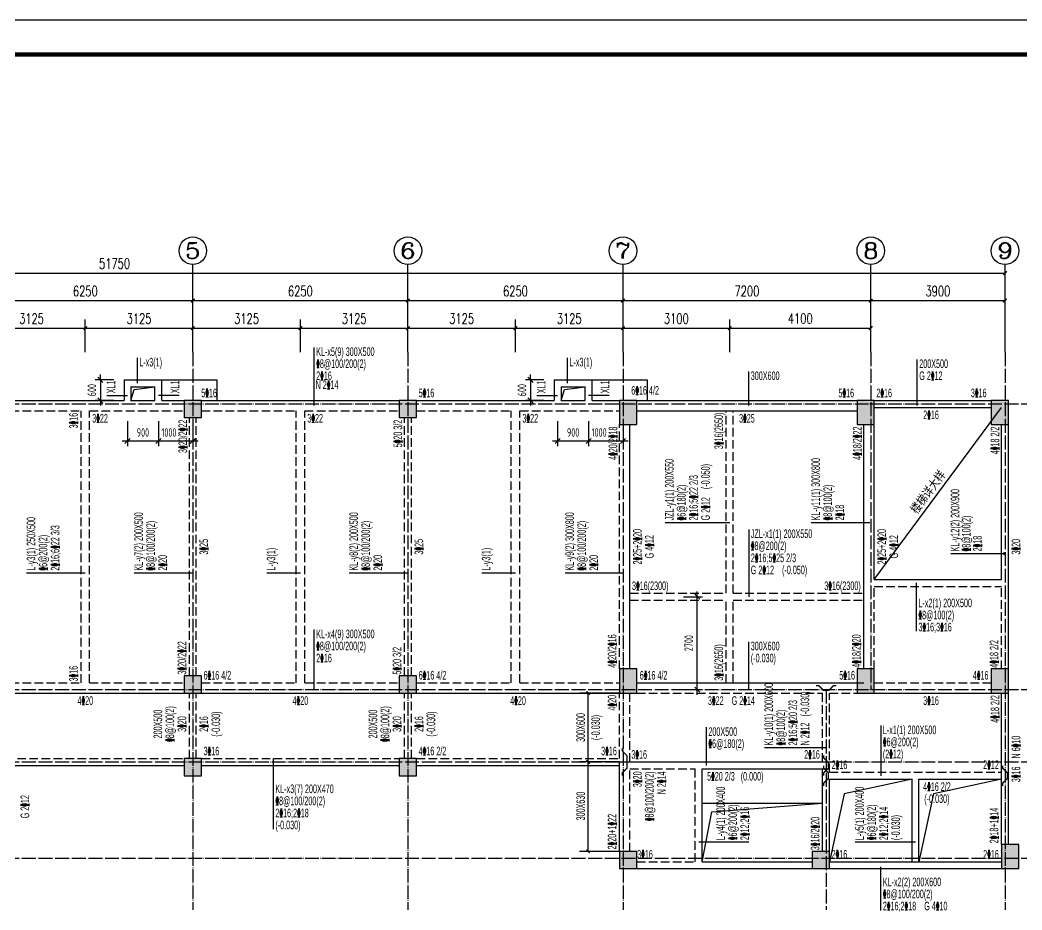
# Model space of a CAD drawing. Extents: x -441005 to 725361, y -182459 to 319313.
# Drawn here: x 318079 to 347193, y 211200 to 237050 of the extents above; entities that cross this region are included whole.
import ezdxf
from ezdxf.enums import TextEntityAlignment as Align

# ---------------------------------------------------------------- set-up
doc = ezdxf.new("R2010")
doc.units = 0
doc.header["$LTSCALE"] = 100
for name, pattern in [('DASHED', [0.75, 0.5, -0.25]), ('DOTE', [2.42, 2, -0.2, 0.02, -0.2]), ('HIDDEN', [7, 5, -2])]:
    doc.linetypes.add(name, pattern=pattern)
doc.layers.get('0').update_dxf_attribs({"linetype": 'CONTINUOUS'})
doc.layers.get('Defpoints').update_dxf_attribs({"linetype": 'CONTINUOUS'})
for name, color, linetype in [('AXIS', 3, 'CONTINUOUS'), ('AXIS_TEXT', 7, 'CONTINUOUS'), ('BEAM', 4, 'DASHED'), ('BEAM_CON', 4, 'CONTINUOUS'), ('B挑板&檐线', 6, 'CONTINUOUS'), ('COLU', 7, 'CONTINUOUS'), ('DOTE', 8, 'DOTE'), ('D洞口边线', 6, 'CONTINUOUS'), ('T模板通用标注', 7, 'CONTINUOUS'), ('吊筋', 1, 'CONTINUOUS'), ('图框', 7, 'CONTINUOUS'), ('尺寸标注', 3, 'CONTINUOUS'), ('梁平法1', 3, 'CONTINUOUS'), ('梁平法2', 8, 'CONTINUOUS')]:
    doc.layers.add(name, color=color, linetype=linetype)
doc.styles.add('_TCH_AXIS', font='COMPLEX', dxfattribs={"bigfont": 'GBCBIG'})
doc.styles.add('_TCH_DIM_T3', font='simplex_.ttf', dxfattribs={"width": 0.705882, "bigfont": 'GBCBIG'})
doc.styles.add('COMPLEX', font='COMPLEX')
doc.styles.add('DIM_FONT', font='tssdeng.shx', dxfattribs={"width": 0.7, "bigfont": '1.shx'})
doc.styles.get("Standard").update_dxf_attribs({"font": 'tssdeng.shx', "bigfont": '1.shx'})
doc.styles.add('TSSD_Rein', font='Tssdeng.shx', dxfattribs={"width": 0.7, "bigfont": '1.shx'})
doc.styles.add('梁平法', font='xxxxx.shx', dxfattribs={"bigfont": 'dxfs.shx'})
doc.dimstyles.new('_TCH_ARCH&&100', dxfattribs={"dimtxt": 297.5, "dimasz": 100, "dimexe": 250, "dimexo": 300, "dimgap": 126.25, "dimtad": 1, "dimdec": 0, "dimzin": 0, "dimdsep": 46, "dimtxsty": '_TCH_DIM_T3', "dimblk": 'ARCHTICK', "dimcen": 0.09, "dimclrt": 7, "dimazin": 2, "dimtfac": 1, "dimtdec": 0, "dimtix": 1, "dimtmove": 2, "dimatfit": 3, "dimfxl": 0, "dimtolj": 1, "dimtzin": 0, "dimarcsym": 0})
doc.dimstyles.new('axis', dxfattribs={"dimtxt": 300, "dimasz": 1, "dimexe": 250, "dimexo": 300, "dimgap": 150, "dimtad": 1, "dimdec": 0, "dimzin": 0, "dimdsep": 46, "dimtxsty": 'Standard', "dimblk": '_DIMX', "dimcen": 0.09, "dimse1": 1, "dimse2": 1, "dimclrt": 7, "dimadec": 1, "dimazin": 0, "dimtfac": 1, "dimtdec": 0, "dimtix": 1, "dimtmove": 2, "dimatfit": 3, "dimfxl": 0, "dimtolj": 1, "dimtzin": 0, "dimarcsym": 0})

# ---------------------------------------------------------------- blocks, each defined once
blk = doc.blocks.new('A2+1_2')
at = {"layer": '图框'}
blk.add_lwpolyline([(0, 0), (89100, 0), (89100, 42000), (0, 42000)], close=True, dxfattribs=at)
at = {"layer": '图框', "const_width": 120}
blk.add_lwpolyline([(2500, 1000), (88100, 1000), (88100, 41000), (2500, 41000)], close=True, dxfattribs=at)
blk = doc.blocks.new('_AXISO')
blk.add_circle((0, 0), 0.5)
at = {"layer": 'AXIS_TEXT', "style": 'COMPLEX', "width": 1.041667}
blk.add_attdef('A', text='', height=0.56, dxfattribs=at).set_placement((-0.25, -0.28), (0.25, -0.28), align=Align.FIT)
blk = doc.blocks.new('_ArchTick')
at = {"color": 0, "linetype": 'ByBlock', "const_width": 0.4}
blk.add_lwpolyline([(-0.5, -0.5), (0.5, 0.5)], dxfattribs=at)
blk = doc.blocks.new('*D2702')
at = {"layer": 'AXIS', "color": 0, "lineweight": -2}
for p, q in [((316850, 227400), (316850, 229150)), ((323100, 227400), (323100, 229150)), ((316850, 228900), (323100, 228900))]:
    blk.add_line(p, q, dxfattribs=at)
at = {"layer": 'Defpoints', "color": 0}
for p in [(323100, 228900), (316850, 227400), (323100, 227400)]:
    blk.add_point(p, dxfattribs=at)
at = {"layer": 'AXIS', "color": 0, "lineweight": -2, "xscale": 100, "yscale": 100, "zscale": 100, "rotation": 180}
blk.add_blockref('_ArchTick', (316850, 228900), dxfattribs=at)
at = {"layer": 'AXIS', "color": 0, "lineweight": -2, "xscale": 100, "yscale": 100, "zscale": 100}
blk.add_blockref('_ArchTick', (323100, 228900), dxfattribs=at)
at = {"layer": 'AXIS', "color": 7, "insert": (319975, 229176), "char_height": 297.5, "attachment_point": 5, "style": '_TCH_DIM_T3'}
blk.add_mtext('\\A1;6250', dxfattribs=at)
blk = doc.blocks.new('*D2703')
at = {"layer": 'AXIS', "color": 0, "lineweight": -2}
for p, q in [((323100, 227400), (323100, 229150)), ((329350, 227400), (329350, 229150)), ((323100, 228900), (329350, 228900))]:
    blk.add_line(p, q, dxfattribs=at)
at = {"layer": 'Defpoints', "color": 0}
for p in [(329350, 228900), (323100, 227400), (329350, 227400)]:
    blk.add_point(p, dxfattribs=at)
at = {"layer": 'AXIS', "color": 0, "lineweight": -2, "xscale": 100, "yscale": 100, "zscale": 100, "rotation": 180}
blk.add_blockref('_ArchTick', (323100, 228900), dxfattribs=at)
at = {"layer": 'AXIS', "color": 0, "lineweight": -2, "xscale": 100, "yscale": 100, "zscale": 100}
blk.add_blockref('_ArchTick', (329350, 228900), dxfattribs=at)
at = {"layer": 'AXIS', "color": 7, "insert": (326225, 229176), "char_height": 297.5, "attachment_point": 5, "style": '_TCH_DIM_T3'}
blk.add_mtext('\\A1;6250', dxfattribs=at)
blk = doc.blocks.new('*D2704')
at = {"layer": 'AXIS', "color": 0, "lineweight": -2}
for p, q in [((329350, 227400), (329350, 229150)), ((335600, 227400), (335600, 229150)), ((329350, 228900), (335600, 228900))]:
    blk.add_line(p, q, dxfattribs=at)
at = {"layer": 'Defpoints', "color": 0}
for p in [(335600, 228900), (329350, 227400), (335600, 227400)]:
    blk.add_point(p, dxfattribs=at)
at = {"layer": 'AXIS', "color": 0, "lineweight": -2, "xscale": 100, "yscale": 100, "zscale": 100, "rotation": 180}
blk.add_blockref('_ArchTick', (329350, 228900), dxfattribs=at)
at = {"layer": 'AXIS', "color": 0, "lineweight": -2, "xscale": 100, "yscale": 100, "zscale": 100}
blk.add_blockref('_ArchTick', (335600, 228900), dxfattribs=at)
at = {"layer": 'AXIS', "color": 7, "insert": (332475, 229176), "char_height": 297.5, "attachment_point": 5, "style": '_TCH_DIM_T3'}
blk.add_mtext('\\A1;6250', dxfattribs=at)
blk = doc.blocks.new('*D2705')
at = {"layer": 'AXIS', "color": 0, "lineweight": -2}
for p, q in [((335600, 227400), (335600, 229150)), ((342800, 227400), (342800, 229150)), ((335600, 228900), (342800, 228900))]:
    blk.add_line(p, q, dxfattribs=at)
at = {"layer": 'Defpoints', "color": 0}
for p in [(342800, 228900), (335600, 227400), (342800, 227400)]:
    blk.add_point(p, dxfattribs=at)
at = {"layer": 'AXIS', "color": 0, "lineweight": -2, "xscale": 100, "yscale": 100, "zscale": 100, "rotation": 180}
blk.add_blockref('_ArchTick', (335600, 228900), dxfattribs=at)
at = {"layer": 'AXIS', "color": 0, "lineweight": -2, "xscale": 100, "yscale": 100, "zscale": 100}
blk.add_blockref('_ArchTick', (342800, 228900), dxfattribs=at)
at = {"layer": 'AXIS', "color": 7, "insert": (339200, 229176), "char_height": 297.5, "attachment_point": 5, "style": '_TCH_DIM_T3'}
blk.add_mtext('\\A1;7200', dxfattribs=at)
blk = doc.blocks.new('*D2706')
at = {"layer": 'AXIS', "color": 0, "lineweight": -2}
for p, q in [((294950, 227400), (294950, 229950)), ((346700, 227400), (346700, 229950)), ((294950, 229700), (346700, 229700))]:
    blk.add_line(p, q, dxfattribs=at)
at = {"layer": 'Defpoints', "color": 0}
for p in [(346700, 229700), (294950, 227400), (346700, 227400)]:
    blk.add_point(p, dxfattribs=at)
at = {"layer": 'AXIS', "color": 0, "lineweight": -2, "xscale": 100, "yscale": 100, "zscale": 100, "rotation": 180}
blk.add_blockref('_ArchTick', (294950, 229700), dxfattribs=at)
at = {"layer": 'AXIS', "color": 0, "lineweight": -2, "xscale": 100, "yscale": 100, "zscale": 100}
blk.add_blockref('_ArchTick', (346700, 229700), dxfattribs=at)
at = {"layer": 'AXIS', "color": 7, "insert": (320825, 229976), "char_height": 297.5, "attachment_point": 5, "style": '_TCH_DIM_T3'}
blk.add_mtext('\\A1;51750', dxfattribs=at)
blk = doc.blocks.new('*D2707')
at = {"layer": 'AXIS', "color": 0, "lineweight": -2}
for p, q in [((342800, 227400), (342800, 229150)), ((346700, 227400), (346700, 229150)), ((342800, 228900), (346700, 228900))]:
    blk.add_line(p, q, dxfattribs=at)
at = {"layer": 'Defpoints', "color": 0}
for p in [(346700, 228900), (342800, 227400), (346700, 227400)]:
    blk.add_point(p, dxfattribs=at)
at = {"layer": 'AXIS', "color": 0, "lineweight": -2, "xscale": 100, "yscale": 100, "zscale": 100, "rotation": 180}
blk.add_blockref('_ArchTick', (342800, 228900), dxfattribs=at)
at = {"layer": 'AXIS', "color": 0, "lineweight": -2, "xscale": 100, "yscale": 100, "zscale": 100}
blk.add_blockref('_ArchTick', (346700, 228900), dxfattribs=at)
at = {"layer": 'AXIS', "color": 7, "insert": (344750, 229176), "char_height": 297.5, "attachment_point": 5, "style": '_TCH_DIM_T3'}
blk.add_mtext('\\A1;3900', dxfattribs=at)
blk = doc.blocks.new('*D2708')
at = {"layer": 'AXIS', "color": 0, "lineweight": -2}
for p, q in [((335600, 227400), (335600, 228350)), ((338700, 227400), (338700, 228350)), ((335600, 228100), (338700, 228100))]:
    blk.add_line(p, q, dxfattribs=at)
at = {"layer": 'Defpoints', "color": 0}
for p in [(338700, 228100), (335600, 227400), (338700, 227400)]:
    blk.add_point(p, dxfattribs=at)
at = {"layer": 'AXIS', "color": 0, "lineweight": -2, "xscale": 100, "yscale": 100, "zscale": 100, "rotation": 180}
blk.add_blockref('_ArchTick', (335600, 228100), dxfattribs=at)
at = {"layer": 'AXIS', "color": 0, "lineweight": -2, "xscale": 100, "yscale": 100, "zscale": 100}
blk.add_blockref('_ArchTick', (338700, 228100), dxfattribs=at)
at = {"layer": 'AXIS', "color": 7, "insert": (337150, 228376), "char_height": 297.5, "attachment_point": 5, "style": '_TCH_DIM_T3'}
blk.add_mtext('\\A1;3100', dxfattribs=at)
blk = doc.blocks.new('*D2709')
at = {"layer": 'AXIS', "color": 0, "lineweight": -2}
for p, q in [((338700, 227400), (338700, 228350)), ((342800, 227400), (342800, 228350)), ((338700, 228100), (342800, 228100))]:
    blk.add_line(p, q, dxfattribs=at)
at = {"layer": 'Defpoints', "color": 0}
for p in [(342800, 228100), (338700, 227400), (342800, 227400)]:
    blk.add_point(p, dxfattribs=at)
at = {"layer": 'AXIS', "color": 0, "lineweight": -2, "xscale": 100, "yscale": 100, "zscale": 100, "rotation": 180}
blk.add_blockref('_ArchTick', (338700, 228100), dxfattribs=at)
at = {"layer": 'AXIS', "color": 0, "lineweight": -2, "xscale": 100, "yscale": 100, "zscale": 100}
blk.add_blockref('_ArchTick', (342800, 228100), dxfattribs=at)
at = {"layer": 'AXIS', "color": 7, "insert": (340750, 228380), "char_height": 297.5, "attachment_point": 5, "style": '_TCH_DIM_T3'}
blk.add_mtext('\\A1;4100', dxfattribs=at)
blk = doc.blocks.new('*D2710')
at = {"layer": 'AXIS', "color": 0, "lineweight": -2}
for p, q in [((316850, 227400), (316850, 228350)), ((319975, 227400), (319975, 228350)), ((316850, 228100), (319975, 228100))]:
    blk.add_line(p, q, dxfattribs=at)
at = {"layer": 'Defpoints', "color": 0}
for p in [(319975, 228100), (316850, 227400), (319975, 227400)]:
    blk.add_point(p, dxfattribs=at)
at = {"layer": 'AXIS', "color": 0, "lineweight": -2, "xscale": 100, "yscale": 100, "zscale": 100, "rotation": 180}
blk.add_blockref('_ArchTick', (316850, 228100), dxfattribs=at)
at = {"layer": 'AXIS', "color": 0, "lineweight": -2, "xscale": 100, "yscale": 100, "zscale": 100}
blk.add_blockref('_ArchTick', (319975, 228100), dxfattribs=at)
at = {"layer": 'AXIS', "color": 7, "insert": (318412, 228376), "char_height": 297.5, "attachment_point": 5, "style": '_TCH_DIM_T3'}
blk.add_mtext('\\A1;3125', dxfattribs=at)
blk = doc.blocks.new('*D2711')
at = {"layer": 'AXIS', "color": 0, "lineweight": -2}
for p, q in [((319975, 227400), (319975, 228350)), ((323100, 227400), (323100, 228350)), ((319975, 228100), (323100, 228100))]:
    blk.add_line(p, q, dxfattribs=at)
at = {"layer": 'Defpoints', "color": 0}
for p in [(323100, 228100), (319975, 227400), (323100, 227400)]:
    blk.add_point(p, dxfattribs=at)
at = {"layer": 'AXIS', "color": 0, "lineweight": -2, "xscale": 100, "yscale": 100, "zscale": 100, "rotation": 180}
blk.add_blockref('_ArchTick', (319975, 228100), dxfattribs=at)
at = {"layer": 'AXIS', "color": 0, "lineweight": -2, "xscale": 100, "yscale": 100, "zscale": 100}
blk.add_blockref('_ArchTick', (323100, 228100), dxfattribs=at)
at = {"layer": 'AXIS', "color": 7, "insert": (321537, 228376), "char_height": 297.5, "attachment_point": 5, "style": '_TCH_DIM_T3'}
blk.add_mtext('\\A1;3125', dxfattribs=at)
blk = doc.blocks.new('*D2712')
at = {"layer": 'AXIS', "color": 0, "lineweight": -2}
for p, q in [((323100, 227400), (323100, 228350)), ((326225, 227400), (326225, 228350)), ((323100, 228100), (326225, 228100))]:
    blk.add_line(p, q, dxfattribs=at)
at = {"layer": 'Defpoints', "color": 0}
for p in [(326225, 228100), (323100, 227400), (326225, 227400)]:
    blk.add_point(p, dxfattribs=at)
at = {"layer": 'AXIS', "color": 0, "lineweight": -2, "xscale": 100, "yscale": 100, "zscale": 100, "rotation": 180}
blk.add_blockref('_ArchTick', (323100, 228100), dxfattribs=at)
at = {"layer": 'AXIS', "color": 0, "lineweight": -2, "xscale": 100, "yscale": 100, "zscale": 100}
blk.add_blockref('_ArchTick', (326225, 228100), dxfattribs=at)
at = {"layer": 'AXIS', "color": 7, "insert": (324662, 228376), "char_height": 297.5, "attachment_point": 5, "style": '_TCH_DIM_T3'}
blk.add_mtext('\\A1;3125', dxfattribs=at)
blk = doc.blocks.new('*D2713')
at = {"layer": 'AXIS', "color": 0, "lineweight": -2}
for p, q in [((326225, 227400), (326225, 228350)), ((329350, 227400), (329350, 228350)), ((326225, 228100), (329350, 228100))]:
    blk.add_line(p, q, dxfattribs=at)
at = {"layer": 'Defpoints', "color": 0}
for p in [(329350, 228100), (326225, 227400), (329350, 227400)]:
    blk.add_point(p, dxfattribs=at)
at = {"layer": 'AXIS', "color": 0, "lineweight": -2, "xscale": 100, "yscale": 100, "zscale": 100, "rotation": 180}
blk.add_blockref('_ArchTick', (326225, 228100), dxfattribs=at)
at = {"layer": 'AXIS', "color": 0, "lineweight": -2, "xscale": 100, "yscale": 100, "zscale": 100}
blk.add_blockref('_ArchTick', (329350, 228100), dxfattribs=at)
at = {"layer": 'AXIS', "color": 7, "insert": (327787, 228376), "char_height": 297.5, "attachment_point": 5, "style": '_TCH_DIM_T3'}
blk.add_mtext('\\A1;3125', dxfattribs=at)
blk = doc.blocks.new('*D2714')
at = {"layer": 'AXIS', "color": 0, "lineweight": -2}
for p, q in [((329350, 227400), (329350, 228350)), ((332475, 227400), (332475, 228350)), ((329350, 228100), (332475, 228100))]:
    blk.add_line(p, q, dxfattribs=at)
at = {"layer": 'Defpoints', "color": 0}
for p in [(332475, 228100), (329350, 227400), (332475, 227400)]:
    blk.add_point(p, dxfattribs=at)
at = {"layer": 'AXIS', "color": 0, "lineweight": -2, "xscale": 100, "yscale": 100, "zscale": 100, "rotation": 180}
blk.add_blockref('_ArchTick', (329350, 228100), dxfattribs=at)
at = {"layer": 'AXIS', "color": 0, "lineweight": -2, "xscale": 100, "yscale": 100, "zscale": 100}
blk.add_blockref('_ArchTick', (332475, 228100), dxfattribs=at)
at = {"layer": 'AXIS', "color": 7, "insert": (330912, 228376), "char_height": 297.5, "attachment_point": 5, "style": '_TCH_DIM_T3'}
blk.add_mtext('\\A1;3125', dxfattribs=at)
blk = doc.blocks.new('*D2715')
at = {"layer": 'AXIS', "color": 0, "lineweight": -2}
for p, q in [((332475, 227400), (332475, 228350)), ((335600, 227400), (335600, 228350)), ((332475, 228100), (335600, 228100))]:
    blk.add_line(p, q, dxfattribs=at)
at = {"layer": 'Defpoints', "color": 0}
for p in [(335600, 228100), (332475, 227400), (335600, 227400)]:
    blk.add_point(p, dxfattribs=at)
at = {"layer": 'AXIS', "color": 0, "lineweight": -2, "xscale": 100, "yscale": 100, "zscale": 100, "rotation": 180}
blk.add_blockref('_ArchTick', (332475, 228100), dxfattribs=at)
at = {"layer": 'AXIS', "color": 0, "lineweight": -2, "xscale": 100, "yscale": 100, "zscale": 100}
blk.add_blockref('_ArchTick', (335600, 228100), dxfattribs=at)
at = {"layer": 'AXIS', "color": 7, "insert": (334037, 228376), "char_height": 297.5, "attachment_point": 5, "style": '_TCH_DIM_T3'}
blk.add_mtext('\\A1;3125', dxfattribs=at)
blk = doc.blocks.new('*D2746')
at = {"layer": 'Defpoints', "color": 0}
for p in [(334586, 215500), (335500, 215500), (335500, 212900)]:
    blk.add_point(p, dxfattribs=at)
at = {"layer": '梁平法2', "color": 0, "lineweight": -2}
for p, q in [((335500, 215500), (334336, 215500)), ((334586, 212900), (334586, 215500)), ((335500, 212900), (334336, 212900))]:
    blk.add_line(p, q, dxfattribs=at)
at = {"layer": '梁平法2', "color": 0, "lineweight": -2, "xscale": 100, "yscale": 100, "zscale": 100}
for p, rotation in [((334586, 215500), 90), ((334586, 212900), 270)]:
    blk.add_blockref('_ArchTick', p, dxfattribs=dict(at, rotation=rotation))
blk = doc.blocks.new('*D2747')
at = {"layer": 'Defpoints', "color": 0}
for p in [(334586, 217500), (335500, 217500), (335500, 215500)]:
    blk.add_point(p, dxfattribs=at)
at = {"layer": '梁平法2', "color": 0, "lineweight": -2}
for p, q in [((335500, 217500), (334336, 217500)), ((334586, 215500), (334586, 217500)), ((335500, 215500), (334336, 215500))]:
    blk.add_line(p, q, dxfattribs=at)
at = {"layer": '梁平法2', "color": 0, "lineweight": -2, "xscale": 100, "yscale": 100, "zscale": 100}
for p, rotation in [((334586, 217500), 90), ((334586, 215500), 270)]:
    blk.add_blockref('_ArchTick', p, dxfattribs=dict(at, rotation=rotation))
blk = doc.blocks.new('layisuixin-point')
blk.add_lwpolyline([(-0.25, 0, 0.5, 0.5, 1), (0.25, 0, 0.5, 0.5, 1)], format="xyseb", close=True)
blk = doc.blocks.new('_OBLIQUE')
at = {"color": 0, "linetype": 'ByBlock'}
blk.add_line((-0.5, -0.5), (0.5, 0.5), dxfattribs=at)
blk = doc.blocks.new('*D2955')
at = {"layer": 'Defpoints', "color": 0}
for p in [(337059, 220300), (337759, 220300), (337059, 217600)]:
    blk.add_point(p, dxfattribs=at)
at = {"layer": '尺寸标注', "color": 0, "lineweight": -2}
for p, q in [((337759, 217450), (337759, 220450)), ((337359, 220300), (337909, 220300)), ((337359, 217600), (337909, 217600))]:
    blk.add_line(p, q, dxfattribs=at)
at = {"layer": '尺寸标注', "color": 0, "lineweight": -2, "xscale": 150, "yscale": 150, "zscale": 150}
for p, rotation in [((337759, 220300), 90), ((337759, 217600), 270)]:
    blk.add_blockref('_OBLIQUE', p, dxfattribs=dict(at, rotation=rotation))
at = {"layer": '尺寸标注', "color": 7, "insert": (337509, 218950), "char_height": 250, "attachment_point": 5, "rotation": 90, "style": 'DIM_FONT'}
blk.add_mtext('\\A1;2700', dxfattribs=at)
blk = doc.blocks.new('_DIMX')
blk.add_line((-150, 0), (150, 0))
at = {"const_width": 50}
blk.add_lwpolyline([(-70, -70), (70, 70)], dxfattribs=at)
blk = doc.blocks.new('*D2965')
at = {"layer": 'Defpoints', "color": 0}
for p in [(321200, 225700), (322100, 225700), (321200, 224820)]:
    blk.add_point(p, dxfattribs=at)
at = {"layer": '尺寸标注', "color": 0, "lineweight": -2}
for p, q in [((321200, 225400), (321200, 224670)), ((322100, 225400), (322100, 224670)), ((322250, 224820), (321050, 224820))]:
    blk.add_line(p, q, dxfattribs=at)
at = {"layer": '尺寸标注', "color": 0, "lineweight": -2, "xscale": 150, "yscale": 150, "zscale": 150, "rotation": 180}
blk.add_blockref('_OBLIQUE', (321200, 224820), dxfattribs=at)
at = {"layer": '尺寸标注', "color": 0, "lineweight": -2, "xscale": 150, "yscale": 150, "zscale": 150}
blk.add_blockref('_OBLIQUE', (322100, 224820), dxfattribs=at)
at = {"layer": '尺寸标注', "color": 7, "insert": (321650, 225070), "char_height": 250, "attachment_point": 5, "style": 'DIM_FONT'}
blk.add_mtext('\\A1;900', dxfattribs=at)
blk = doc.blocks.new('*D2966')
at = {"layer": 'Defpoints', "color": 0}
for p in [(321100, 226600), (320413, 226000), (321100, 226000)]:
    blk.add_point(p, dxfattribs=at)
at = {"layer": '尺寸标注', "color": 0, "lineweight": -2}
for p, q in [((320800, 226600), (320263, 226600)), ((320413, 226600), (320413, 226750)), ((320413, 226600), (320413, 226000)), ((320800, 226000), (320263, 226000)), ((320413, 226000), (320413, 225850))]:
    blk.add_line(p, q, dxfattribs=at)
at = {"layer": '尺寸标注', "color": 0, "lineweight": -2, "xscale": 150, "yscale": 150, "zscale": 150}
for p, rotation in [((320413, 226600), 270), ((320413, 226000), 90)]:
    blk.add_blockref('_OBLIQUE', p, dxfattribs=dict(at, rotation=rotation))
at = {"layer": '尺寸标注', "color": 7, "insert": (320163, 226300), "char_height": 250, "attachment_point": 5, "rotation": 90, "style": 'DIM_FONT'}
blk.add_mtext('\\A1;600', dxfattribs=at)
blk = doc.blocks.new('*D2967')
at = {"layer": 'Defpoints', "color": 0}
for p in [(333700, 225700), (334600, 225700), (333700, 224820)]:
    blk.add_point(p, dxfattribs=at)
at = {"layer": '尺寸标注', "color": 0, "lineweight": -2}
for p, q in [((333700, 225400), (333700, 224670)), ((334600, 225400), (334600, 224670)), ((334750, 224820), (333550, 224820))]:
    blk.add_line(p, q, dxfattribs=at)
at = {"layer": '尺寸标注', "color": 0, "lineweight": -2, "xscale": 150, "yscale": 150, "zscale": 150, "rotation": 180}
blk.add_blockref('_OBLIQUE', (333700, 224820), dxfattribs=at)
at = {"layer": '尺寸标注', "color": 0, "lineweight": -2, "xscale": 150, "yscale": 150, "zscale": 150}
blk.add_blockref('_OBLIQUE', (334600, 224820), dxfattribs=at)
at = {"layer": '尺寸标注', "color": 7, "insert": (334150, 225070), "char_height": 250, "attachment_point": 5, "style": 'DIM_FONT'}
blk.add_mtext('\\A1;900', dxfattribs=at)
blk = doc.blocks.new('*D2968')
at = {"layer": 'Defpoints', "color": 0}
for p in [(333600, 226600), (332913, 226000), (333600, 226000)]:
    blk.add_point(p, dxfattribs=at)
at = {"layer": '尺寸标注', "color": 0, "lineweight": -2}
for p, q in [((333300, 226600), (332763, 226600)), ((332913, 226600), (332913, 226750)), ((332913, 226600), (332913, 226000)), ((333300, 226000), (332763, 226000)), ((332913, 226000), (332913, 225850))]:
    blk.add_line(p, q, dxfattribs=at)
at = {"layer": '尺寸标注', "color": 0, "lineweight": -2, "xscale": 150, "yscale": 150, "zscale": 150}
for p, rotation in [((332913, 226600), 270), ((332913, 226000), 90)]:
    blk.add_blockref('_OBLIQUE', p, dxfattribs=dict(at, rotation=rotation))
at = {"layer": '尺寸标注', "color": 7, "insert": (332663, 226300), "char_height": 250, "attachment_point": 5, "rotation": 90, "style": 'DIM_FONT'}
blk.add_mtext('\\A1;600', dxfattribs=at)
blk = doc.blocks.new('*D2969')
at = {"layer": 'Defpoints', "color": 0}
for p in [(322100, 225700), (323100, 225700), (322100, 224820)]:
    blk.add_point(p, dxfattribs=at)
at = {"layer": '尺寸标注', "color": 0, "lineweight": -2}
for p, q in [((322100, 225400), (322100, 224670)), ((323100, 225400), (323100, 224670)), ((323250, 224820), (321950, 224820))]:
    blk.add_line(p, q, dxfattribs=at)
at = {"layer": '尺寸标注', "color": 0, "lineweight": -2, "xscale": 150, "yscale": 150, "zscale": 150, "rotation": 180}
blk.add_blockref('_OBLIQUE', (322100, 224820), dxfattribs=at)
at = {"layer": '尺寸标注', "color": 0, "lineweight": -2, "xscale": 150, "yscale": 150, "zscale": 150}
blk.add_blockref('_OBLIQUE', (323100, 224820), dxfattribs=at)
at = {"layer": '尺寸标注', "color": 7, "insert": (322406, 225070), "char_height": 250, "attachment_point": 5, "style": 'DIM_FONT'}
blk.add_mtext('\\A1;1000', dxfattribs=at)
blk = doc.blocks.new('*D2970')
at = {"layer": 'Defpoints', "color": 0}
for p in [(334600, 225700), (335600, 225700), (334600, 224820)]:
    blk.add_point(p, dxfattribs=at)
at = {"layer": '尺寸标注', "color": 0, "lineweight": -2}
for p, q in [((334600, 225400), (334600, 224670)), ((335600, 225400), (335600, 224670)), ((335750, 224820), (334450, 224820))]:
    blk.add_line(p, q, dxfattribs=at)
at = {"layer": '尺寸标注', "color": 0, "lineweight": -2, "xscale": 150, "yscale": 150, "zscale": 150, "rotation": 180}
blk.add_blockref('_OBLIQUE', (334600, 224820), dxfattribs=at)
at = {"layer": '尺寸标注', "color": 0, "lineweight": -2, "xscale": 150, "yscale": 150, "zscale": 150}
blk.add_blockref('_OBLIQUE', (335600, 224820), dxfattribs=at)
at = {"layer": '尺寸标注', "color": 7, "insert": (334906, 225070), "char_height": 250, "attachment_point": 5, "style": 'DIM_FONT'}
blk.add_mtext('\\A1;1000', dxfattribs=at)

msp = doc.modelspace()

# ---------------------------------------------------------------- hatches: boundary and pattern name
at = {"layer": 'COLU'}
for points in [[(323350, 225500), (323350, 226000), (322850, 226000), (322850, 225500)], [(329600, 225500), (329600, 226000), (329100, 226000), (329100, 225500)], [(336000, 225300), (336000, 226000), (335500, 226000), (335500, 225300)], [(342900, 225300), (342900, 226000), (342400, 226000), (342400, 225300)], [(346800, 225300), (346800, 226000), (346300, 226000), (346300, 225300)], [(336000, 217500), (336000, 218200), (335500, 218200), (335500, 217500)], [(342900, 217500), (342900, 218200), (342400, 218200), (342400, 217500)], [(346800, 217500), (346800, 218200), (346300, 218200), (346300, 217500)], [(323350, 217500), (323350, 218000), (322850, 218000), (322850, 217500)], [(329600, 217500), (329600, 218000), (329100, 218000), (329100, 217500)], [(323350, 215100), (323350, 215600), (322850, 215600), (322850, 215100)], [(329600, 215100), (329600, 215600), (329100, 215600), (329100, 215100)], [(336000, 212400), (336000, 212900), (335500, 212900), (335500, 212400)], [(341600, 212400), (341600, 212900), (341100, 212900), (341100, 212400)], [(347100, 212400), (347100, 213100), (346600, 213100), (346600, 212400)]]:
    msp.add_hatch(color=251, dxfattribs=at).paths.add_polyline_path(points)

# ---------------------------------------------------------------- linework, layer by layer
at = {"layer": 'AXIS'}
for p, q in [((323100, 227400), (323100, 229950)), ((329350, 227400), (329350, 229950)), ((335600, 227400), (335600, 229950)), ((342800, 227400), (342800, 229950)), ((346700, 227600), (346700, 229950))]:
    msp.add_line(p, q, dxfattribs=at)
at = {"layer": 'BEAM', "linetype": 'HIDDEN', "ltscale": 0.5}
for p, q in [((317100, 225700), (319850, 225700)), ((319850, 217800), (319850, 225700)), ((320100, 217800), (320100, 225700)), ((320100, 225700), (322850, 225700)), ((323350, 225700), (326100, 225700)), ((326100, 217800), (326100, 225700)), ((326350, 217800), (326350, 225700)), ((326350, 225700), (329100, 225700)), ((329600, 225700), (332350, 225700)), ((332350, 217800), (332350, 225700)), ((332600, 225700), (335500, 225700)), ((332600, 217800), (332600, 225700)), ((338600, 220400), (338600, 225700)), ((338800, 220400), (338800, 225700)), ((323000, 218000), (323000, 225500)), ((323200, 218000), (323200, 225500)), ((329250, 218000), (329250, 225500)), ((329450, 218000), (329450, 225500)), ((335500, 218200), (335500, 225300)), ((335800, 220400), (338600, 220400)), ((338800, 220400), (342600, 220400)), ((342900, 220600), (346600, 220600)), ((342900, 218200), (342900, 220600)), ((346600, 218200), (346600, 220600)), ((335800, 220200), (338600, 220200)), ((338600, 217800), (338600, 220200)), ((338800, 220200), (342600, 220200)), ((338800, 217800), (338800, 220200)), ((317100, 217800), (319850, 217800)), ((320100, 217800), (322850, 217800)), ((323350, 217800), (326100, 217800)), ((326350, 217800), (329100, 217800)), ((329600, 217800), (332350, 217800)), ((332600, 217800), (335500, 217800)), ((342900, 217800), (346300, 217800)), ((323000, 215600), (323000, 217500)), ((323200, 215600), (323200, 217500)), ((329250, 215600), (329250, 217500)), ((329450, 215600), (329450, 217500)), ((335500, 215600), (335500, 217500)), ((335800, 215500), (335800, 217500)), ((336000, 217500), (341400, 217500)), ((341400, 215500), (341400, 217500)), ((341600, 217500), (342400, 217500)), ((341600, 215200), (341600, 217500)), ((316950, 215600), (322850, 215600)), ((323350, 215600), (329100, 215600)), ((329600, 215600), (335500, 215600)), ((335800, 215300), (337700, 215300)), ((335800, 212900), (335800, 215300)), ((337700, 212600), (337700, 215300)), ((341600, 215200), (346600, 215200)), ((336000, 212600), (337700, 212600))]:
    msp.add_line(p, q, dxfattribs=at)
at = {"layer": 'BEAM_CON'}
for p, q in [((321100, 226600), (322200, 226600)), ((321100, 226600), (321100, 226000)), ((322200, 226000), (322200, 226600)), ((333600, 226600), (334700, 226600)), ((333600, 226600), (333600, 226000)), ((334700, 226000), (334700, 226600)), ((321300, 226400), (322000, 226400)), ((321300, 226400), (321300, 226000)), ((322000, 226000), (322000, 226400)), ((333800, 226400), (334500, 226400)), ((333800, 226400), (333800, 226000)), ((334500, 226000), (334500, 226400)), ((317100, 226000), (321100, 226000)), ((321300, 226000), (322000, 226000)), ((322200, 226000), (322850, 226000)), ((323350, 226000), (329100, 226000)), ((329600, 226000), (333600, 226000)), ((333800, 226000), (334500, 226000)), ((334700, 226000), (335500, 226000)), ((336000, 226000), (342400, 226000)), ((342900, 226000), (346300, 226000)), ((336000, 225700), (342400, 225700)), ((342900, 225800), (346300, 225800)), ((335800, 218200), (335800, 225300)), ((342600, 218200), (342600, 225300)), ((342900, 220800), (342900, 225300)), ((346600, 220800), (346600, 225300)), ((346800, 218200), (346800, 225300)), ((342900, 220800), (346600, 220800)), ((336000, 217800), (342600, 217800)), ((317100, 217500), (322850, 217500)), ((323350, 217500), (329100, 217500)), ((329600, 217500), (335500, 217500)), ((342900, 217500), (346300, 217500)), ((346600, 213100), (346600, 217500)), ((346800, 213100), (346800, 217500)), ((335500, 215500), (341600, 215500)), ((335500, 212900), (335500, 215500)), ((316950, 215400), (322850, 215400)), ((323350, 215400), (329100, 215400)), ((329600, 215400), (335500, 215400)), ((337900, 215300), (341600, 215300)), ((337900, 212600), (337900, 215300)), ((341400, 212900), (341400, 215300)), ((341600, 215000), (344000, 215000)), ((341600, 212900), (341600, 215000)), ((344000, 212600), (344000, 215000)), ((344200, 212600), (344200, 215000)), ((344200, 215000), (346600, 215000)), ((337900, 212600), (341100, 212600)), ((341600, 212600), (346600, 212600)), ((336000, 212400), (341100, 212400)), ((341600, 212400), (346600, 212400))]:
    msp.add_line(p, q, dxfattribs=at)
at = {"layer": 'B挑板&檐线'}
msp.add_line((337900, 214300), (341400, 214300), dxfattribs=at)
for points in [[(322200, 226000), (322200, 226600), (323800, 226600), (323800, 226000)], [(334700, 226000), (334700, 226600), (336300, 226600), (336300, 226000)]]:
    msp.add_lwpolyline(points, dxfattribs=at)
at = {"layer": 'COLU'}
for points in [[(323350, 225500), (323350, 226000), (322850, 226000), (322850, 225500)], [(329600, 225500), (329600, 226000), (329100, 226000), (329100, 225500)], [(336000, 225300), (336000, 226000), (335500, 226000), (335500, 225300)], [(342900, 225300), (342900, 226000), (342400, 226000), (342400, 225300)], [(346800, 225300), (346800, 226000), (346300, 226000), (346300, 225300)], [(336000, 217500), (336000, 218200), (335500, 218200), (335500, 217500)], [(342900, 217500), (342900, 218200), (342400, 218200), (342400, 217500)], [(346800, 217500), (346800, 218200), (346300, 218200), (346300, 217500)], [(323350, 217500), (323350, 218000), (322850, 218000), (322850, 217500)], [(329600, 217500), (329600, 218000), (329100, 218000), (329100, 217500)], [(323350, 215100), (323350, 215600), (322850, 215600), (322850, 215100)], [(329600, 215100), (329600, 215600), (329100, 215600), (329100, 215100)], [(336000, 212400), (336000, 212900), (335500, 212900), (335500, 212400)], [(341600, 212400), (341600, 212900), (341100, 212900), (341100, 212400)], [(347100, 212400), (347100, 213100), (346600, 213100), (346600, 212400)]]:
    msp.add_lwpolyline(points, close=True, dxfattribs=at)
at = {"layer": 'DOTE', "ltscale": 2}
for p, q in [((323100, 227400), (323100, 211200)), ((329350, 227400), (329350, 211200)), ((335600, 227400), (335600, 211200)), ((342800, 227400), (342800, 217600)), ((346700, 227400), (346700, 211200)), ((293450, 225900), (348200, 225900)), ((293450, 217600), (348200, 217600)), ((341500, 217600), (341500, 211200)), ((293450, 215500), (348200, 215500)), ((293450, 212700), (348200, 212700))]:
    msp.add_line(p, q, dxfattribs=at)
at = {"layer": 'D洞口边线'}
for points in [[(321300, 226000), (321395.8, 226320.8), (322000, 226400)], [(333800, 226000), (333895.8, 226320.8), (334500, 226400)], [(344000, 215000), (344000, 215000), (342024.3, 214575.7), (341600, 212600)], [(346600, 215000), (346600, 215000), (344624.3, 214575.7), (344200, 212600)], [(337900, 212600), (338183.1, 214047.6), (341400, 214300)]]:
    msp.add_lwpolyline(points, dxfattribs=at)
at = {"layer": 'T模板通用标注'}
msp.add_line((342900, 220800), (346600, 225800), dxfattribs=at)
at = {"layer": '吊筋', "const_width": 40}
for points in [[(341204, 217718), (341284, 217718), (341420, 217582), (341580, 217582), (341716, 217718), (341796, 217718)], [(335582, 215104), (335582, 215184), (335718, 215320), (335718, 215680), (335582, 215816), (335582, 215896)], [(341432, 215104), (341432, 215184), (341568, 215320), (341568, 215480), (341432, 215616), (341432, 215696)], [(341432, 214804), (341432, 214884), (341568, 215020), (341568, 215180), (341432, 215316), (341432, 215396)], [(346632, 214804), (346632, 214884), (346768, 215020), (346768, 215180), (346632, 215316), (346632, 215396)]]:
    msp.add_lwpolyline(points, dxfattribs=at)
at = {"layer": '梁平法1'}
for p, q in [((326623.5, 225850), (326623.5, 227542.5)), ((344147.4, 225850), (344147.4, 227191.4)), ((339251.6, 225850), (339251.6, 226841.4)), ((339251.6, 222253.4), (339251.6, 220300)), ((344122.9, 220700), (344122.9, 219295)), ((326623.5, 217600), (326623.5, 219342.5)), ((339251.6, 217600), (339251.6, 218992.5)), ((338020.3, 216506.8), (338020.3, 215400)), ((343089.2, 216556.8), (343089.2, 215100)), ((325437.6, 215600), (325437.6, 213545.2)), ((343089.2, 211183.5), (343089.2, 212450))]:
    msp.add_line(p, q, dxfattribs=at)
at = {"layer": '梁平法2', "color": 6}
for p, q in [((321481.4, 227234.4), (321481.4, 226500)), ((333981.4, 227234.4), (333981.4, 226500)), ((320600, 226144.8), (321200, 226144.8)), ((322700, 226144.8), (322100, 226144.8)), ((333100, 226144.8), (333700, 226144.8)), ((335200, 226144.8), (334600, 226144.8)), ((336820.2, 222454.5), (338700, 222454.5)), ((341070.2, 222454.5), (342775, 222454.5)), ((345122.8, 221552.6), (346675, 221552.6)), ((318270.2, 220996.6), (319975, 220996.6)), ((321395.2, 220996.6), (323100, 220996.6)), ((325245.2, 220996.6), (326225, 220996.6)), ((327645.2, 220996.6), (329350, 220996.6)), ((331495.2, 220996.6), (332475, 220996.6)), ((333920.2, 220996.6), (335625, 220996.6)), ((339706.7, 215918.1), (341500, 215918.1)), ((339257.7, 213166.2), (337800, 213166.2)), ((344100, 213166.2), (342342.3, 213166.2))]:
    msp.add_line(p, q, dxfattribs=at)

# ---------------------------------------------------------------- block references
msp.add_blockref('A2+1_2', (284450, 195050))
at = {"layer": 'AXIS'}
ref = msp.add_blockref('_AXISO', (323100, 230350), dxfattribs=dict(at, xscale=800, yscale=800, zscale=800))
ref.add_attrib('A', '5', dxfattribs={"layer": 'AXIS_TEXT', "height": 452.5, "style": '_TCH_AXIS', "width": 1.5}).set_placement((322873.7, 230123.7), (323326.3, 230123.7), align=Align.FIT)
ref = msp.add_blockref('_AXISO', (329350, 230350), dxfattribs=dict(at, xscale=800, yscale=800, zscale=800))
ref.add_attrib('A', '6', dxfattribs={"layer": 'AXIS_TEXT', "height": 452.5, "style": '_TCH_AXIS', "width": 1.5}).set_placement((329123.7, 230123.7), (329576.3, 230123.7), align=Align.FIT)
ref = msp.add_blockref('_AXISO', (335600, 230350), dxfattribs=dict(at, xscale=800, yscale=800, zscale=800))
ref.add_attrib('A', '7', dxfattribs={"layer": 'AXIS_TEXT', "height": 452.5, "style": '_TCH_AXIS', "width": 1.5}).set_placement((335373.7, 230123.7), (335826.3, 230123.7), align=Align.FIT)
ref = msp.add_blockref('_AXISO', (342800, 230350), dxfattribs=dict(at, xscale=800, yscale=800, zscale=800))
ref.add_attrib('A', '8', dxfattribs={"layer": 'AXIS_TEXT', "height": 452.5, "style": '_TCH_AXIS', "width": 1.5}).set_placement((342573.7, 230123.7), (343026.3, 230123.7), align=Align.FIT)
ref = msp.add_blockref('_AXISO', (346700, 230350), dxfattribs=dict(at, xscale=800, yscale=800, zscale=800))
ref.add_attrib('A', '9', dxfattribs={"layer": 'AXIS_TEXT', "height": 452.5, "style": '_TCH_AXIS', "width": 1.5}).set_placement((346473.7, 230123.7), (346926.3, 230123.7), align=Align.FIT)
at = {"layer": '梁平法2', "xscale": 82.5, "yscale": 82.5, "zscale": 82.49999999999999}
msp.add_blockref('layisuixin-point', (346675, 221552.6), dxfattribs=at)

# ---------------------------------------------------------------- texts
at = {"layer": 'T模板通用标注', "style": 'TSSD_Rein', "width": 0.8}
msp.add_text('楼梯详大样', height=300, rotation=53.49856, dxfattribs=at).set_placement((344159.8, 222670.5))
at = {"layer": '梁平法1', "style": '梁平法', "width": 0.5}
for s, p in [('KL-x5(9) 300X500', (326684.1, 227292.9)), ('%%1328@100/200(2)', (326684.1, 226942.9)), ('200X500', (344208, 226942.9)), ('2%%13216', (326684.1, 226592.9)), ('300X600', (339312.2, 226592.9)), ('G 2%%13212', (344208, 226592.9)), ('5%%13216', (323344.9, 226092.8)), ('5%%13216', (329661.6, 226092.8)), ('2%%13216', (342961.6, 226092.8)), ('JZL-x1(1) 200X550', (339312.2, 222003)), ('%%1328@200(2)', (339312.2, 221653)), ('2%%13216;5%%13225 2/3', (339312.2, 221303)), ('G 2%%13212    (-0.050)', (339312.2, 220953)), ('3%%13216(2300)', (335861.6, 220492.8)), ('L-x2(1) 200X500', (344183.6, 219994.3)), ('%%1328@100(2)', (344183.6, 219644.3)), ('3%%13216;3%%13216', (344183.6, 219294.3)), ('KL-x4(9) 300X500', (326684.1, 219092.9)), ('%%1328@100/200(2)', (326684.1, 218742.9)), ('300X600', (339312.2, 218742.9)), ('(-0.030)', (339312.2, 218392.9)), ('2%%13216', (326684.1, 218392.9)), ('6%%13216 4/2', (323411.6, 217892.8)), ('6%%13216 4/2', (329661.6, 217892.8)), ('6%%13216 4/2', (336086.3, 217892.8)), ('200X500', (338080.9, 216256.4)), ('L-x1(1) 200X500', (343149.8, 216306.4)), ('%%1326@180(2)', (338080.9, 215906.4)), ('%%1326@200(2)', (343149.8, 215956.4)), ('3%%13216', (323411.6, 215692.8)), ('4%%13216 2/2', (329661.6, 215692.8)), ('3%%13216', (335842.5, 215592.8)), ('(2%%13212)', (343149.8, 215606.4)), ('2%%13216', (341661.6, 215292.8)), ('KL-x3(7) 200X470', (325498.2, 214593.4)), ('%%1328@100/200(2)', (325498.2, 214243.4)), ('2%%13216;2%%13218', (325498.2, 213893.4)), ('(-0.030)', (325498.2, 213543.4)), ('3%%13216', (336011.6, 212692.8)), ('2%%13216', (341661.6, 212692.8)), ('KL-x2(2) 200X600', (343149.8, 211889.4)), ('%%1328@100/200(2)', (343149.8, 211539.4)), ('2%%13216;2%%13218    G 4%%13210', (343149.8, 211189.4))]:
    msp.add_text(s, height=250, dxfattribs=at).set_placement(p)
for s, p in [('N 2%%13214', (326998.4, 226255.8)), ('6%%13216 4/2', (336243, 226092.8))]:
    msp.add_text(s, height=250, dxfattribs=at).set_placement(p, align=Align.BOTTOM_CENTER)
for s, p in [('5%%13216', (342314.7, 226092.8)), ('3%%13216', (346163.8, 226092.8)), ('3%%13216(2300)', (342508.3, 220492.8)), ('5%%13216', (342341.6, 217892.8)), ('4%%13216', (346220.1, 217892.8)), ('3%%13216', (335420.1, 215692.8)), ('2%%13216', (341320.1, 215592.8)), ('2%%13212', (346520.1, 215292.8)), ('2%%13216', (346520.1, 212692.8))]:
    msp.add_text(s, height=250, dxfattribs=at).set_placement(p, align=Align.RIGHT)
for s, p in [('2%%13216', (344550, 225457.2)), ('3%%13222', (320403.9, 225357.2)), ('3%%13222', (326653.9, 225357.2)), ('3%%13222', (332903.9, 225357.2)), ('3%%13225', (339200, 225357.2)), ('4%%13220', (319975, 217157.2)), ('4%%13220', (326225, 217157.2)), ('4%%13220', (332550, 217157.2)), ('3%%13222    G 2%%13214', (338750, 217157.2)), ('3%%13216', (344550, 217157.2)), ('5%%13220 2/3   (0.000)', (338862.9, 214957.2)), ('4%%13216 2/2', (344721.3, 214657.2)), ('(-0.030)', (344721.3, 214307.2))]:
    msp.add_text(s, height=250, rotation=360, dxfattribs=at).set_placement(p, align=Align.CENTER)
at = {"layer": '梁平法2', "color": 6, "style": '梁平法', "width": 0.5}
for p in [(321543.9, 226988), (334043.9, 226988)]:
    msp.add_text('L-x3(1)', height=250, dxfattribs=at).set_placement(p)
for s, p in [('XL1', (320846.5, 226207.3)), ('XL1', (322703.5, 226207.3)), ('XL1', (333346.5, 226207.3)), ('XL1', (335203.5, 226207.3)), ('JZL-y1(1) 200X550', (337072.8, 222515.1)), ('KL-y11(1) 300X800', (341322.8, 222515.1)), ('2%%13216;5%%13222 2/3', (337772.8, 222515.1)), ('G 2%%13212    (-0.050)', (338122.8, 222515.1)), ('%%1326@180(2)', (337422.8, 222515.1)), ('%%1328@100(2)', (341672.8, 222515.1)), ('KL-y12(2) 200X900', (345372.8, 221615.1)), ('2%%13218', (342022.8, 222515.1)), ('%%1328@100(2)', (345697.8, 221615.1)), ('L-y3(1) 250X500', (318522.8, 221057.3)), ('2%%13216;6%%13222 3/3', (319222.8, 221057.3)), ('KL-y7(2) 200X500', (321647.8, 221057.3)), ('%%1328@100/200(2)', (321997.8, 221057.3)), ('KL-y8(2) 200X500', (327897.8, 221057.3)), ('%%1328@100/200(2)', (328247.8, 221057.3)), ('KL-y9(2) 300X800', (334172.8, 221057.3)), ('%%1328@100/200(2)', (334522.8, 221057.3)), ('%%1326@200(2)', (318872.8, 221057.3)), ('2%%13218', (346022.8, 221615.1)), ('L-y3(1)', (325497.8, 221057.3)), ('L-y3(1)', (331747.8, 221057.3)), ('2%%13220', (322347.8, 221057.3)), ('2%%13220', (328597.8, 221057.3)), ('2%%13220', (334872.8, 221057.3)), ('4%%13220/2%%13216', (335407.2, 218236)), ('4%%13218/2%%13220', (342507.2, 218236)), ('3%%13220/2%%13222', (322907.2, 218036)), ('5%%13220 3/2', (329157.2, 218036)), ('3%%13216(2650)', (338507.2, 217858.7)), ('4%%13218 2/2', (346507.2, 218236)), ('3%%13216', (319757.2, 217836)), ('KL-y10(1) 200X600', (339959.3, 215978.7)), ('N 2%%13212   (-0.030)', (341009.3, 215978.7)), ('2%%13216;5%%13220 2/3', (340659.3, 215978.7)), ('%%1328@100(2)', (340309.3, 215978.7)), ('L-y4(1) 200X400', (338562, 213226.8)), ('L-y5(1) 200X400', (342597.8, 213226.8)), ('%%1326@200(2)', (338912, 213226.8)), ('2%%13212;2%%13216', (339262, 213226.8)), ('%%1326@180(2)', (342947.8, 213226.8)), ('2%%13212;2%%13214', (343297.8, 213226.8)), ('2%%13218+1%%13214', (346507.2, 213136)), ('2%%13220+1%%13222', (335407.2, 212957.1)), ('3%%13216/2%%13220', (341307.2, 212936)), ('(-0.030)', (343647.8, 213226.8))]:
    msp.add_text(s, height=250, rotation=90, dxfattribs=at).set_placement(p)
for s, p in [('3%%13216(2650)', (338507.2, 225645.4)), ('3%%13216', (319757.2, 225641.7)), ('3%%13220/2%%13222', (322932.2, 225441.7)), ('5%%13220 3/2', (329182.2, 225441.7)), ('4%%13220/2%%13218', (335432.2, 225241.7)), ('4%%13218/2%%13222', (342532.2, 225241.7)), ('4%%13218 2/2', (346532.2, 225241.7)), ('4%%13220', (335407.2, 217445.4)), ('4%%13218 2/2', (346532.2, 217441.7)), ('3%%13220', (336142.8, 215224.2)), ('%%1328@100/200(2)', (336492.8, 215224.2)), ('N 2%%13214', (336842.8, 215224.2))]:
    msp.add_text(s, height=250, rotation=90, dxfattribs=at).set_placement(p, align=Align.RIGHT)
for s, p in [('2%%13225+2%%13220', (336142.8, 221750)), ('2%%13225+2%%13220', (343242.8, 221750)), ('3%%13225', (323542.8, 221750)), ('3%%13225', (329792.8, 221750)), ('G 4%%13212', (336492.8, 221750)), ('G 4%%13212', (343592.8, 221750)), ('3%%13220', (347142.8, 221750)), ('200X500', (322207.2, 216600)), ('%%1328@100(2)', (322557.2, 216600)), ('200X500', (328457.2, 216600)), ('%%1328@100(2)', (328807.2, 216600)), ('3%%13220', (322907.2, 216600)), ('2%%13216', (323542.8, 216600)), ('(-0.030)', (323892.8, 216600)), ('3%%13220', (329157.2, 216600)), ('2%%13216', (329792.8, 216600)), ('(-0.030)', (330142.8, 216600)), ('300X600', (334493.6, 216500)), ('(-0.030)', (334929.2, 216500)), ('3%%13216    N 6%%13210', (347142.8, 215586.8)), ('G 2%%13212', (318342.8, 214200)), ('300X630', (334493.6, 214217.8))]:
    msp.add_text(s, height=250, rotation=90, dxfattribs=at).set_placement(p, align=Align.CENTER)

# ---------------------------------------------------------------- dimensions: what is measured, and where the dimension line sits
at = {"layer": 'AXIS'}
for p1, p2, distance, picture, middle in [((294950, 227400), (346700, 227400), 2300, '*D2706', (320825, 229976.4)), ((316850, 227400), (323100, 227400), 1500, '*D2702', (319975, 229176.4)), ((323100, 227400), (329350, 227400), 1500, '*D2703', (326225, 229176.4)), ((329350, 227400), (335600, 227400), 1500, '*D2704', (332475, 229176.4)), ((335600, 227400), (342800, 227400), 1500, '*D2705', (339200, 229176.4)), ((342800, 227400), (346700, 227400), 1500, '*D2707', (344750, 229176.4)), ((316850, 227400), (319975, 227400), 700, '*D2710', (318412.5, 228376.4)), ((319975, 227400), (323100, 227400), 700, '*D2711', (321537.5, 228376.4)), ((323100, 227400), (326225, 227400), 700, '*D2712', (324662.5, 228376.4)), ((326225, 227400), (329350, 227400), 700, '*D2713', (327787.5, 228376.4)), ((329350, 227400), (332475, 227400), 700, '*D2714', (330912.5, 228376.4)), ((332475, 227400), (335600, 227400), 700, '*D2715', (334037.5, 228376.4)), ((335600, 227400), (338700, 227400), 700, '*D2708', (337150, 228376.4)), ((338700, 227400), (342800, 227400), 700, '*D2709', (340750, 228379.8))]:
    dim = msp.add_aligned_dim(p1=p1, p2=p2, distance=distance, dimstyle='_TCH_ARCH&&100', override={"dimexo": 0}, dxfattribs=at)
    dim.commit()
    dim.dimension.update_dxf_attribs({"geometry": picture, "text_midpoint": middle})
at = {"layer": '尺寸标注'}
for base, p1, p2, picture, middle in [((320413.2, 226000), (321100, 226600), (321100, 226000), '*D2966', (320163.2, 226300)), ((332913.2, 226000), (333600, 226600), (333600, 226000), '*D2968', (332663.2, 226300))]:
    dim = msp.add_linear_dim(base=base, p1=p1, p2=p2, angle=90, dimstyle='axis', override={"dimtxt": 250, "dimasz": 150, "dimexe": 150, "dimgap": 125, "dimtxsty": 'DIM_FONT', "dimblk1": 'OBLIQUE', "dimblk2": 'OBLIQUE', "dimsah": 1, "dimdle": 150, "dimse1": 0, "dimse2": 0}, dxfattribs=at)
    dim.commit()
    dim.dimension.update_dxf_attribs({"geometry": picture, "text_midpoint": middle})
for base, p1, p2, picture, middle in [((321200, 224820.4), (322100, 225700), (321200, 225700), '*D2965', (321650, 225070.4)), ((333700, 224820.4), (334600, 225700), (333700, 225700), '*D2967', (334150, 225070.4))]:
    dim = msp.add_linear_dim(base=base, p1=p1, p2=p2, dimstyle='axis', override={"dimtxt": 250, "dimasz": 150, "dimexe": 150, "dimgap": 125, "dimtxsty": 'DIM_FONT', "dimblk1": 'OBLIQUE', "dimblk2": 'OBLIQUE', "dimsah": 1, "dimdle": 150, "dimse1": 0, "dimse2": 0}, dxfattribs=at)
    dim.commit()
    dim.dimension.update_dxf_attribs({"geometry": picture, "text_midpoint": middle})
for base, p1, p2, picture, middle in [((322100, 224820.4), (323100, 225700), (322100, 225700), '*D2969', (322405.5, 225070.4)), ((334600, 224820.4), (335600, 225700), (334600, 225700), '*D2970', (334905.5, 225070.4))]:
    dim = msp.add_linear_dim(base=base, p1=p1, p2=p2, dimstyle='axis', override={"dimtxt": 250, "dimasz": 150, "dimexe": 150, "dimgap": 125, "dimtxsty": 'DIM_FONT', "dimblk1": 'OBLIQUE', "dimblk2": 'OBLIQUE', "dimsah": 1, "dimdle": 150, "dimse1": 0, "dimse2": 0}, dxfattribs=at)
    dim.commit()
    dim.dimension.update_dxf_attribs({"geometry": picture, "text_midpoint": middle, "dimtype": 160})
dim = msp.add_aligned_dim(p1=(337058.9, 217600), p2=(337058.9, 220300), distance=-700, dimstyle='axis', override={"dimtxt": 250, "dimasz": 150, "dimexe": 150, "dimgap": 125, "dimtxsty": 'DIM_FONT', "dimblk1": 'OBLIQUE', "dimblk2": 'OBLIQUE', "dimsah": 1, "dimdle": 150, "dimse1": 0, "dimse2": 0}, dxfattribs=at)
dim.commit()
dim.dimension.update_dxf_attribs({"geometry": '*D2955', "text_midpoint": (337508.9, 218950)})
at = {"layer": '梁平法2', "color": 6}
for p1, p2, picture, middle in [((335500, 215500), (335500, 217500), '*D2747', (334586.4, 216500)), ((335500, 212900), (335500, 215500), '*D2746', (334586.4, 214200))]:
    dim = msp.add_aligned_dim(p1=p1, p2=p2, distance=913.6, text=' ', dimstyle='_TCH_ARCH&&100', override={"dimexo": 0}, dxfattribs=at)
    dim.commit()
    dim.dimension.update_dxf_attribs({"geometry": picture, "text_midpoint": middle})

doc.saveas('drawing.dxf')
